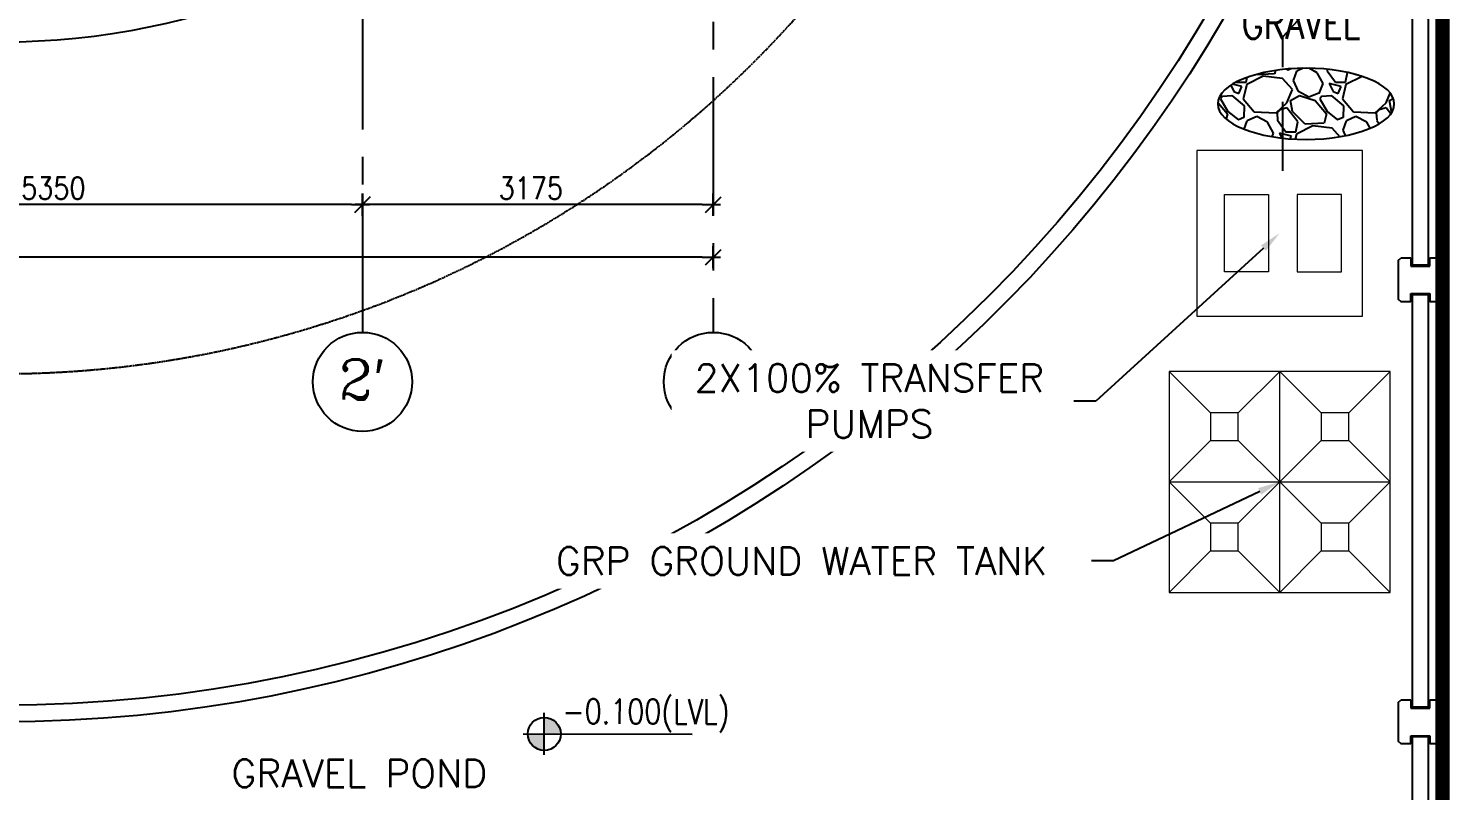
# Model space of a CAD drawing. Header units: metres. Extents: x 841183 to 1048542, y 259326 to 317714.
# Drawn here: x 883996 to 896860, y 272362 to 279259 of the extents above; entities that cross this region are included whole.
import ezdxf
from ezdxf import colors
from ezdxf.entities.mleader import LeaderData, LeaderLine
from ezdxf.enums import TextEntityAlignment as Align
from ezdxf.math import Vec2, Vec3

# ---------------------------------------------------------------- set-up
doc = ezdxf.new("R2010")
doc.units = ezdxf.units.M
doc.header["$PDMODE"] = 34
for name, pattern in [('CENTER', [2, 1.25, -0.25, 0.25, -0.25]), ('DASHED2', [0.375, 0.25, -0.125]), ('HIDDEN2', [0.1875, 0.125, -0.0625]), ('VILLA AXIS$0$CENTER', [2, 1.25, -0.25, 0.25, -0.25])]:
    doc.linetypes.add(name, pattern=pattern)
for name, color, linetype, transparency in [('A-AXIS DIMENSION', 252, 'Continuous', 0.6), ('A-AXIS MARKER', 253, 'Continuous', 0.6), ('A-AXIS TEXT', 252, 'Continuous', 0.6), ('A-REFLECT DOWN', 252, 'Continuous', 0.6)]:
    doc.layers.add(name, color=color, linetype=linetype, transparency=transparency)
for name, color, linetype in [('A-AXIS LINE', 253, 'Continuous'), ('A-LEVEL', 252, 'Continuous'), ('A-TEXT', 252, 'Continuous'), ('A-WALL-1', 252, 'Continuous'), ('DOMESTIC WATER', 160, 'Continuous'), ('F-PLOT LIMITS - Zoom', 1, 'Continuous'), ('G-LVL', 252, 'Continuous'), ('PRE CAST WALL', 252, 'Continuous')]:
    doc.layers.add(name, color=color, linetype=linetype)
doc.layers.add('POTABLE WATER TANK', color=252, linetype='Continuous', lineweight=15)
doc.styles.add('romans', font='romans.shx', dxfattribs={"width": 0.85})
doc.styles.get("Standard").update_dxf_attribs({"font": 'ARIALN.TTF'})
doc.styles.add('VILLA AXIS$0$U SHAPE AXIS$0$AXES$0$COMP', font='complex')
doc.dimstyles.new('DIM-100', dxfattribs={"dimtxt": 200, "dimasz": 100, "dimexe": 50, "dimexo": 75, "dimgap": 50, "dimtad": 1, "dimdec": 0, "dimrnd": 5, "dimzin": 9, "dimdsep": 46, "dimtxsty": 'romans', "dimblk1": 'D-oblique', "dimblk2": 'D-oblique', "dimsah": 1, "dimcen": 100, "dimdle": 100, "dimclrd": 256, "dimclre": 256, "dimclrt": 131, "dimadec": 0, "dimazin": 0, "dimtfac": 1, "dimtdec": 0, "dimtofl": 0, "dimtmove": 2, "dimatfit": 3, "dimldrblk": 'OBLIQUE', "dimfxl": 100, "dimfxlon": 1, "dimtfillclr": 256, "dimtolj": 1, "dimtzin": 0, "dimarcsym": 0})

# ---------------------------------------------------------------- blocks, each defined once
blk = doc.blocks.new('VILLA AXIS$0$U SHAPE AXIS$0$AXES$0$AXIS-MARK')
at = {"layer": 'A-AXIS MARKER'}
blk.add_circle((0, 0.5), 0.5, dxfattribs=at)
at = {"layer": 'A-AXIS TEXT', "color": 8, "style": 'VILLA AXIS$0$U SHAPE AXIS$0$AXES$0$COMP'}
blk.add_attdef('1', text='', height=0.4000000000000001, dxfattribs=at).set_placement((0, 0.5), align=Align.MIDDLE)
blk = doc.blocks.new('D-oblique')
for p, q in [((-1.000000000000004, 0), (0.6469059071593755, 0)), ((-0.7071067811865538, -0.7071067811865499), (0.7071067811865416, 0.7071067811865448)), ((-3.552713678800501e-15, -1.000000000000004), (-3.552713678800501e-15, 0.9999999999999964))]:
    blk.add_line(p, q)
blk = doc.blocks.new('*D313')
at = {"layer": 'A-AXIS DIMENSION', "lineweight": -2, "transparency": 16777216}
for p, q in [((852469.7679227813, 277088.7841023321), (852469.7679227813, 277238.7610687207)), ((890195.3504845024, 277089.5910564699), (890195.3504845024, 277238.7610687207)), ((890095.3504845024, 277188.7610687207), (852569.7679227813, 277188.7610687207))]:
    blk.add_line(p, q, dxfattribs=at)
at = {"layer": 'Defpoints', "color": 0, "transparency": 16777216}
for p in [(852469.7679227813, 277188.7610687207), (890195.3504845024, 276741.6386432496, 52.51419350434759), (852469.7679227813, 276641.227962566, 10.47278962576326)]:
    blk.add_point(p, dxfattribs=at)
at = {"layer": 'A-AXIS DIMENSION', "lineweight": -2, "transparency": 16777216, "xscale": 100, "yscale": 100, "zscale": 100, "rotation": 180}
blk.add_blockref('D-oblique', (852469.7679227813, 277188.7610687207), dxfattribs=at)
at = {"layer": 'A-AXIS DIMENSION', "lineweight": -2, "transparency": 16777216, "xscale": 100, "yscale": 100, "zscale": 100}
blk.add_blockref('D-oblique', (890195.3504845024, 277188.7610687207), dxfattribs=at)
at = {"layer": 'A-AXIS DIMENSION', "transparency": 16777216, "insert": (871332.5592036418, 277338.7610687207), "char_height": 200, "attachment_point": 5, "style": 'romans'}
blk.add_mtext('\\A1;37725', dxfattribs=at)
blk = doc.blocks.new('_OBLIQUE')
at = {"color": 0, "linetype": 'ByBlock'}
blk.add_line((-0.5, -0.5), (0.5, 0.5), dxfattribs=at)
blk = doc.blocks.new('*D318')
at = {"layer": 'A-AXIS DIMENSION', "lineweight": -2, "transparency": 16777216}
for p, q in [((881669.7679227825, 277564.3204789757), (881669.7679227825, 277713.9894442785)), ((886919.9202075473, 277663.9894442785), (881769.7679227825, 277663.9894442785)), ((887019.9202075473, 277564.9046232507), (887019.9202075473, 277713.9894442785))]:
    blk.add_line(p, q, dxfattribs=at)
at = {"layer": 'Defpoints', "color": 0, "transparency": 16777216}
for p in [(881669.7679227825, 277663.9894442785), (887019.9202075473, 277233.1464601628, -53.36052061492916), (881669.7679227825, 276912.1372656755, -53.36053799491441)]:
    blk.add_point(p, dxfattribs=at)
at = {"layer": 'A-AXIS DIMENSION', "lineweight": -2, "transparency": 16777216, "xscale": 100, "yscale": 100, "zscale": 100, "rotation": 180}
blk.add_blockref('D-oblique', (881669.7679227825, 277663.9894442785), dxfattribs=at)
at = {"layer": 'A-AXIS DIMENSION', "lineweight": -2, "transparency": 16777216, "xscale": 100, "yscale": 100, "zscale": 100}
blk.add_blockref('D-oblique', (887019.9202075473, 277663.9894442785), dxfattribs=at)
at = {"layer": 'A-AXIS DIMENSION', "transparency": 16777216, "insert": (884221.8464858946, 277813.9894442785), "char_height": 200, "attachment_point": 5, "style": 'romans'}
blk.add_mtext('\\A1;5350', dxfattribs=at)
blk = doc.blocks.new('*D319')
at = {"layer": 'A-AXIS DIMENSION', "lineweight": -2, "transparency": 16777216}
for p, q in [((887019.9202075473, 277564.3204789757), (887019.9202075473, 277713.9894442785)), ((890095.3504845023, 277663.9894442785), (887119.9202075473, 277663.9894442785)), ((890195.3504845023, 277565.4060193551), (890195.3504845023, 277713.9894442785))]:
    blk.add_line(p, q, dxfattribs=at)
at = {"layer": 'Defpoints', "color": 0, "transparency": 16777216}
for p in [(887019.9202075473, 277663.9894442785), (890195.3504845023, 277249.0633856507, -64.3526106038019), (887019.9202075473, 276912.1372656755, -53.36053799491441)]:
    blk.add_point(p, dxfattribs=at)
at = {"layer": 'A-AXIS DIMENSION', "lineweight": -2, "transparency": 16777216, "xscale": 100, "yscale": 100, "zscale": 100, "rotation": 180}
blk.add_blockref('D-oblique', (887019.9202075473, 277663.9894442785), dxfattribs=at)
at = {"layer": 'A-AXIS DIMENSION', "lineweight": -2, "transparency": 16777216, "xscale": 100, "yscale": 100, "zscale": 100}
blk.add_blockref('D-oblique', (890195.3504845023, 277663.9894442785), dxfattribs=at)
at = {"layer": 'A-AXIS DIMENSION', "transparency": 16777216, "insert": (888544.0028117625, 277813.9894442785), "char_height": 200, "attachment_point": 5, "style": 'romans'}
blk.add_mtext('\\A1;3175', dxfattribs=at)
blk = doc.blocks.new('COLUMN-C1')
at = {"layer": 'A-WALL-1', "color": 252}
for p, q in [((923038.8603062525, 204444.290041521, -68.05338571924075), (923038.8596020738, 204094.2900415217, -68.05338571924075)), ((923038.8601050588, 204444.2892367453, -68.05338571924075), (923063.8600547601, 204469.2892870437, -68.05338571924075)), ((923063.8600547601, 204469.2892870437, -68.05338571924075), (923153.86005476, 204469.2894681183, -68.05338571924075)), ((923153.86005476, 204469.2894681183, -68.05338571924075), (923153.8602056555, 204394.2894681184, -68.05338571924075)), ((923323.8600547597, 204469.289810148, -68.05338571924075), (923413.8600547594, 204469.2899912225, -68.05338571924075)), ((923323.8602056551, 204394.2898101481, -68.05338571924075), (923323.8600547597, 204469.289810148, -68.05338571924075)), ((923413.8600547594, 204469.2899912225, -68.05338571924075), (923438.860105058, 204444.290041521, -68.05338571924075)), ((923438.860105058, 204444.290041521, -68.05338571924075), (923438.8608092366, 204094.2900415217, -68.05338571924075)), ((923153.8602056555, 204394.2894681184, -68.05338571924075), (923323.8602056551, 204394.2898101481, -68.05338571924075)), ((923038.8596020738, 204094.2900415217, -68.05338571924075), (923063.8595517752, 204069.2899912233, -68.05338571924075)), ((923063.860859536, 204069.2892870445, -68.05338571924075), (923038.8608092375, 204094.289236746, -68.05338571924075)), ((923153.860054761, 204069.2894681174, -68.05338571924075), (923063.860859536, 204069.2892870445, -68.05338571924075)), ((923153.86005476, 204069.289005373, -68.05338571924075), (923153.8602056555, 204144.2890053728, -68.05338571924075)), ((923153.8602056555, 204144.2890053728, -68.05338571924075), (923323.8602056551, 204144.2886633431, -68.05338571924075)), ((923323.8602056551, 204144.2886633431, -68.05338571924075), (923323.8600547597, 204069.2886633433, -68.05338571924075)), ((923413.8608595353, 204069.2899912233, -68.05338571924075), (923323.860054762, 204069.2898101471, -68.05338571924075)), ((923438.8608092366, 204094.2900415217, -68.05338571924075), (923413.8608595353, 204069.2899912233, -68.05338571924075))]:
    blk.add_line(p, q, dxfattribs=at)
blk = doc.blocks.new('A$C56b1935b')
at = {"layer": 'PRE CAST WALL', "color": 252}
for points, elevation in [([(44500.61491744232, -31134.99945574359), (44500.61491744232, -34865.00024040046), (44650.61510616902, -34865.00024040046), (44650.61510616902, -31134.99945574359)], 26.44230366798286), ([(44500.61491744232, -35134.99945574359), (44500.61491744232, -38865.00024040046), (44650.61510616902, -38865.00024040046), (44650.61510616902, -35134.99945574359)], 26.44230367746515), ([(44500.61491744232, -39134.99945574359), (44500.61491744232, -42865.00024040046), (44650.61510616902, -42865.00024040046), (44650.61510616902, -39134.99945574359)], 26.44230368694745)]:
    blk.add_lwpolyline(points, close=True, dxfattribs=dict(at, elevation=elevation))
for p in [(-878663.2471640846, -239269.2900505486, 136.1067216317256), (-878663.2471640846, -243269.2900505486, 136.1067216412079)]:
    blk.add_blockref('COLUMN-C1', p, dxfattribs=at)
blk = doc.blocks.new('LVL')
at = {"layer": 'A-LEVEL'}
h = blk.add_hatch(color=252, dxfattribs=at)
h.paths.add_polyline_path([(0, 149.5744197085732), (1.164153e-10, 2.91038e-11), (149.5744197085732, 2.91038e-11, 0.4142135623730381)])
h.paths.add_polyline_path([(-2.328306e-10, 0), (-149.5744197085732, 0, 0.4142135623730951), (0, -149.5744197085732)])
for p, q in [((0, -189.5744197087479), (0, 189.5744197087479)), ((-189.5744197088061, 0), (1339.193351218942, 0))]:
    blk.add_line(p, q, dxfattribs=at)
blk.add_circle((0, 0), 149.5744197085732, dxfattribs=at)
at = {"layer": 'A-LEVEL', "color": 3, "style": 'romans', "width": 0.8}
for tag, p in [('FINISH', (199.561434721807, 92.31171137068304)), ('CONCRETE', (207.6457344195806, -298.7924415624001))]:
    blk.add_attdef(tag, p, '', height=225, dxfattribs=at)
blk = doc.blocks.new('A$C5e30045e')
at = {"layer": 'A-AXIS LINE', "linetype": 'VILLA AXIS$0$CENTER', "ltscale": 1000, "extrusion": (1, 0, 0), "elevation": 890195.3504845024}
blk.add_lwpolyline([(316817.00678912, -50.66750250462985), (276508.5694189427, -96.19511926671103)], dxfattribs=at)
at = {"layer": 'A-AXIS LINE', "linetype": 'VILLA AXIS$0$CENTER', "ltscale": 1000, "elevation": -97.91529135110792}
blk.add_lwpolyline([(887019.9202075471, 289595.4496576878), (887019.9202075471, 276508.5694189427)], dxfattribs=at)
at = {"layer": 'A-AXIS TEXT'}
ref = blk.add_blockref('VILLA AXIS$0$U SHAPE AXIS$0$AXES$0$AXIS-MARK', (887019.9202075471, 275611.4972934186, -97.91529135110792), dxfattribs=dict(at, xscale=897.0721255241026, yscale=897.0721255241026, zscale=897.0721255241026))
ref.add_attrib('1', "2'", dxfattribs={"height": 360, "style": 'VILLA AXIS$0$U SHAPE AXIS$0$AXES$0$COMP'}).set_placement((887019.9202075471, 276082.0955854895, -97.91529135110792), align=Align.MIDDLE)
ref = blk.add_blockref('VILLA AXIS$0$U SHAPE AXIS$0$AXES$0$AXIS-MARK', (890195.3504845024, 275611.4972934186, -96.19511926671103), dxfattribs=dict(at, xscale=897.0721255241026, yscale=897.0721255241026, zscale=897.0721255241026))
ref.add_attrib('1', '1', dxfattribs={"height": 360, "style": 'VILLA AXIS$0$U SHAPE AXIS$0$AXES$0$COMP'}).set_placement((890195.3504845024, 276082.0955854895, -96.19511926671103), align=Align.MIDDLE)
at = {"layer": 'A-AXIS DIMENSION'}
for base, p1, p2, picture, middle in [((881669.7679227825, 277663.9894442785, -44.55477073617877), (887019.9202075473, 277233.1464601628, -97.91529135110792), (881669.7679227825, 276912.1372656755, -97.91530873109318), '*D318', (884221.8464858946, 277813.9894442785, -44.55477073617877)), ((887019.9202075473, 277663.9894442785, -44.55477073617877), (890195.3504845023, 277249.0633856507, -108.9073813399807), (887019.9202075473, 276912.1372656755, -97.91530873109318), '*D319', (888544.0028117625, 277813.9894442785, -44.55477073617877))]:
    dim = blk.add_linear_dim(base=base, p1=p1, p2=p2, dimstyle='DIM-100', override={"dimclrt": 256}, dxfattribs=at)
    dim.commit()
    dim.dimension.update_dxf_attribs({"geometry": picture, "text_midpoint": middle, "dimtype": 160})
dim = blk.add_linear_dim(base=(852469.7679227813, 277188.7610687207, -108.3880983568564), p1=(890195.3504845024, 276741.6386432496, -55.87390485250884), p2=(852469.7679227813, 276641.227962566, -97.91530873109318), dimstyle='DIM-100', override={"dimclrt": 256, "dimfxl": 100, "dimfxlon": 1}, dxfattribs=at)
dim.commit()
dim.dimension.update_dxf_attribs({"geometry": '*D313', "text_midpoint": (871332.5592036418, 277338.7610687207, -108.3880983568564)})
blk = doc.blocks.new('A$C10b3fa2f')
at = {"layer": 'A-REFLECT DOWN', "color": 252, "linetype": 'CENTER', "ltscale": 10, "elevation": 74.00711742027713}
blk.add_lwpolyline([(-43025.00937396707, -35550.30286300118), (-6450.020830950351, -35550.31475546828, 0.1989122749464191), (373.5544084103312, -32723.90136845916, 0.1989119369278416), (3199.980144486995, -25900.33514610113), (3200.032806397649, 275.0043858279823)], format="xyb", dxfattribs=at)
at = {"layer": 'A-REFLECT DOWN', "color": 252, "elevation": 74.00707385515516}
for points in [[(6200.02090903616, 99.68292051687604), (6199.968599860207, -25900.34020614886, -0.4142129730908615), (-6450.019855466904, -38550.30321084551), (-43075.00839850854, -38550.30250666686)], [(6310.860227284487, -26899.98891668563, -0.3914963951748017), (-6450.019855465041, -38700.29166622291), (-36104.56033656956, -38700.29101422516)]]:
    blk.add_lwpolyline(points, format="xyb", dxfattribs=at)
at = {"layer": 'F-PLOT LIMITS - Zoom', "color": 252, "linetype": 'HIDDEN2', "ltscale": 2500, "elevation": 74.00711033716809}
blk.add_lwpolyline([(-43400.00834820943, 300.0123783144518, 100, 75, 0), (6600.033053643187, 300.0123783144518, 128.5345307527168, 128.5345307527168, 0), (6600.133650614764, -49699.98718789837, 128.5345307527168, 128.5345307527168, 0), (-43400.00834820943, -49699.98718789837, 128.5345307527168, 128.5345307527168, 0)], format="xyseb", close=True, dxfattribs=at)
at = {"layer": 'A-AXIS DIMENSION', "color": 252}
blk.add_blockref('A$C56b1935b', (-38175.58256174379, 300.0116741355159, 5.953774500541527), dxfattribs=at)
at = {"layer": 'A-REFLECT DOWN'}
h = blk.add_hatch(dxfattribs=at)
h.set_pattern_fill('GRAVEL', color=256, scale=25, angle=135)
h.set_pattern_definition([(3.012787499999963, (15632.88771723968, -106610.09783517), (7633.217702940175, 449.0128055206476), [85.43035999999998, -8457.62090989125]), (319.969741, (15718.20015038981, -106605.6077071094), (-5837.166502142331, 4939.140838876976), [146.6011799999999, -14513.51222338099]), (267.5104471, (15830.45335190312, -106699.9003963807), (449.0128024328012, 9429.268927294694), [103.37038, -10233.680698525]), (42.27368899999997, (16117.82154777739, -106762.7621892282), (-9429.268928015843, -8531.243314028115), [133.50113, -13216.6093564345]), (67.83365418, (16216.60436510912, -106672.9596280175), (-3143.089642107634, -7633.217703018181), [130.908425, -12959.951936336]), (132.2736889999999, (16265.99577377504, -106551.726170383), (8531.243314028115, -9429.268928015843), [133.5011299999997, -13216.60935643448]), (172.69424047, (16176.19321256434, -106452.9433530513), (10327.29453930665, -1347.038417565607), [176.5484149999999, -17478.27882856175]), (207.25532837, (16001.0782182035, -106430.4927127486), (-13021.37137612624, -6735.192089688093), [166.67988, -16501.31415047625]), (256.42956562, (15852.90399220586, -106506.8248897777), (-2245.064029444023, -9429.26892731868), [133.953249999997, -13261.38642467781]), (310.2363583, (15821.4730957821, -106637.0386035332), (-4490.128059687863, 5388.153673346616), [152.92832, -7493.4842375]), (357.3974377999999, (15920.25591311383, -106753.7819331071), (10327.2945392452, -449.012805692952), [197.7694799999974, -19579.19312804391]), (273.81407483, (15677.78899784503, -106313.7493831747), (449.0128056458678, -5837.166478725479), [67.50113499999999, -6682.641456085999]), (306.4692343999999, (15682.27912590548, -106381.1013040828), (-4939.140867764006, 6735.192089940432), [128.420495, -12713.65974926]), (360, (15758.61130293459, -106484.374249475), (449.0128060534999, 449.0128060534998), [89.802335, -808.223277107]), (338.19859051, (15736.16066263197, -106569.6866826252), (-3143.089642277935, 1347.038418379003), [48.36032999999985, -4787.655592223481]), (66.80140949000003, (15781.06194323732, -106587.6471948673), (-898.0256119816472, -1796.051224276475), [68.391405, -3351.1882475]), (165.96375653, (15808.00271160051, -106524.7854020198), (-2245.064030250938, 449.0128061357045), [111.079915, -3591.5745382275]), (296.5650511799998, (15700.23963814764, -106497.8446336566), (-449.0128061239611, 1347.038418136744), [80.32178499999873, -1927.72452920698]), (151.389540334, (16041.48937074828, -106848.0746223783), (-5837.16647869502, 3143.089642374187), [112.522, -11139.70666813475]), (205.34617594, (15942.70655341656, -106794.1930856519), (6735.192090907884, 3143.089642151657), [94.39973499999992, -9345.55391954999]), (68.19859050999993, (15610.43707693694, -106587.6471948673), (-1347.038418379934, -3143.089642280255), [96.72002499999974, -4739.295897223482]), (118.61045967, (15646.35810142127, -106497.8446336566), (3143.089642782456, -5837.166478474887), [112.522, -11139.706668135]), (114.44395478, (16319.87731050141, -106569.6866826252), (1347.038418160311, -3143.089642374217), [108.5087999999998, -5316.933578276487]), (69.77514060000003, (16274.97602989606, -106470.9038652934), (-2694.076832433486, -7184.204898312702), [90.91802999999999, -9000.898345180003]), (201.80140949, (16054.95975492988, -106134.1442607533), (-3143.089642289634, -1347.038418357833), [96.72002499999978, -4739.295897223485]), (152.35402464, (15965.15719371918, -106170.0652852376), (7633.217703169609, -4041.11525398801), [106.4456849999988, -10538.09399504984]), (204.44395478, (16274.97602989606, -106354.1605357195), (3143.089642383591, 1347.038418138482), [54.25439999999934, -5371.187978276418]), (236.3099324740001, (16081.90052329306, -106161.0850291165), (-1347.038418160368, -2245.064030267424), [32.37865, -3205.498741131501]), (300.963756532, (16063.94001105102, -106188.0257974798), (-898.0256121068526, 1796.05122421372), [130.9084249999999, -2487.26364726725]), (321.0090059600001, (16131.29193195899, -106300.2789989931), (-4939.140866799233, 4041.115254222321), [121.3167499999999, -12010.34121583424]), (78.69006752999998, (15848.41386414529, -106484.374249475), (-449.0128059598958, -1347.038418191604), [91.58097, -2197.94408992]), (128.15722659, (15866.37437638745, -106394.5716882643), (-6735.192091248451, 8531.243314663043), [159.8891899999971, -15829.00226625756]), (195.9453959, (15767.59155905561, -106268.8481025694), (4939.140866609237, 1347.038418082691), [65.37706, -6472.348079527499]), (225, (15704.72976620821, -106286.8086148115), (-1.118e-13, -898.0256121069153), [38.1, -596.9]), (255.25643716, (16126.80180389842, -106322.7296392958), (1347.038418505553, 4939.140866493805), [88.21673999999848, -8733.485193299803]), (183.0127874999999, (16104.3511635958, -106408.0420724459), (-7633.21770294158, -449.012805493934), [170.86072, -8372.190549891247]), (135, (15933.72629729542, -106417.022328567), (-898.0256121069153, 1.118e-13), [165.1, -469.8999999999999]), (100.3048464999999, (15816.98296772153, -106300.2789989931), (-1347.038422291105, 7633.217702179774), [100.4023899999987, -9939.82918103484]), (29.05460409999994, (15799.02245547937, -106201.4961816614), (2245.064030243831, 1347.038418199651), [92.45726999999852, -4530.412509692906]), (342.64597536, (15879.84476056905, -106156.594901056), (13021.37137526815, -4041.115255390211), [150.536275, -14903.1161057345]), (310.4260787399999, (16023.52885850612, -106201.4961816614), (5388.153672641377, -6286.179284748108), [159.2573649999998, -15766.46161405999])])
edge = h.paths.add_edge_path()
edge.add_ellipse((5365.192026518751, -33107.58715525534), major_axis=(-798.9493082698045, -4.89e-14), ratio=0.4027242767071705, start_angle=1.1368683772161603e-13, end_angle=360, ccw=False)
at = {"layer": 'A-REFLECT DOWN', "color": 252, "elevation": 73.8510620609529}
blk.add_lwpolyline([(199.9995379508473, -22130.84703135223), (199.9801445188932, -25900.33980896982, -0.4142129730908635), (-6450.019855467603, -32550.32642960368), (-43050.00834818743, -32550.32642960374)], format="xyb", dxfattribs=at)
at = {"layer": 'A-REFLECT DOWN', "extrusion": (0, 0, -1)}
blk.add_ellipse((5365.192026518751, -33107.58715525534, 74.00711033716809), major_axis=(-798.9493082698045, -4.89e-14), ratio=0.4027242767071704, dxfattribs=at)
at = {"layer": 'POTABLE WATER TANK', "ltscale": 20, "elevation": 186.2857728800231}
for points in [[(5876.600496846877, -35028.45227904673), (5876.600496846877, -33528.45227904673), (4376.600496846877, -33528.45227904673), (4376.600496846877, -35028.45227904673)], [(4626.600496846877, -34628.45227904673), (4626.600496846877, -33928.45227904673), (5026.600496846877, -33928.45227904673), (5026.600496846877, -34628.45227904673)], [(5684.723089639258, -34628.45227904673), (5684.723089639258, -33928.45227904673), (5284.723089639258, -33928.45227904673), (5284.723089639258, -34628.45227904673)], [(6126.600496846877, -37528.4522790167), (6126.600496846877, -35528.4522790167), (4126.600496846877, -35528.4522790167), (4126.600496846877, -37528.4522790167)], [(4751.600493287828, -36153.4522650741), (4751.600493287828, -35903.4522650741), (4501.600493287828, -35903.4522650741), (4501.600493287828, -36153.4522650741)], [(5751.60049328969, -36153.45226510413), (5751.60049328969, -35903.45226510413), (5501.60049328969, -35903.45226510413), (5501.60049328969, -36153.45226510413)], [(4751.600493287828, -37153.4522650741), (4751.600493287828, -36903.4522650741), (4501.600493287828, -36903.4522650741), (4501.600493287828, -37153.4522650741)], [(5751.600493287828, -37153.4522650741), (5751.600493287828, -36903.4522650741), (5501.600493287828, -36903.4522650741), (5501.600493287828, -37153.4522650741)]]:
    blk.add_lwpolyline(points, close=True, dxfattribs=at)
for points in [[(4501.600493287828, -35903.4522650741), (4126.600496846877, -35528.4522790167)], [(4751.600493287828, -35903.4522650741), (5126.600496846877, -35528.4522790167)], [(5126.600496846877, -37528.4522790167), (5126.600496846877, -35528.4522790167)], [(5501.60049328969, -35903.45226510413), (5126.600496848856, -35528.45227904673)], [(5751.60049328969, -35903.45226510413), (6126.600496848856, -35528.45227904673)], [(4501.600493287828, -36153.4522650741), (4126.600496846877, -36528.4522790167)], [(4751.600493287828, -36153.4522650741), (5126.600496846877, -36528.4522790167)], [(5501.60049328969, -36153.45226510413), (5126.600496848856, -36528.45227904673)], [(5751.60049328969, -36153.45226510413), (6126.600496848856, -36528.45227904673)], [(4126.600496846877, -36528.4522790167), (6126.600496846877, -36528.4522790167)], [(4501.600493287828, -36903.4522650741), (4126.600496846877, -36528.4522790167)], [(4751.600493287828, -36903.4522650741), (5126.600496846877, -36528.4522790167)], [(5501.600493287828, -36903.4522650741), (5126.600496846877, -36528.4522790167)], [(5751.600493287828, -36903.4522650741), (6126.600496846877, -36528.4522790167)], [(4501.600493287828, -37153.4522650741), (4126.600496846877, -37528.4522790167)], [(4751.600493287828, -37153.4522650741), (5126.600496846877, -37528.4522790167)], [(5501.600493287828, -37153.4522650741), (5126.600496846877, -37528.4522790167)], [(5751.600493287828, -37153.4522650741), (6126.600496846877, -37528.4522790167)]]:
    blk.add_lwpolyline(points, dxfattribs=at)
at = {"layer": 'G-LVL'}
ref = blk.add_blockref('LVL', (-1530.188124605571, -38808.98126403248, 74.00711033716809), dxfattribs=dict(at, rotation=359.8667183027063))
ref.add_attrib('FINISH', '-0.100(LVL)', (-1364.698115621344, -38717.05426720349, 74.0071104301712), dxfattribs={"layer": '0', "height": 225, "rotation": 359.8667183030777, "style": 'romans', "width": 0.8})
at = {"layer": 'A-TEXT', "style": 'romans', "width": 0.8}
blk.add_text('GRAVEL', height=275, dxfattribs=at).set_placement((4782.947681229212, -32518.80000049496, 51.48140471015754))
at = {"layer": 'A-TEXT', "style": 'romans'}
blk.add_text('GRAVEL POND', height=250, rotation=0.0001152761175315931, dxfattribs=at).set_placement((-4361.585023167543, -39291.12163295149, 74.00711033716809))
at = {"color": 252}
ml = blk.add_multileader_mtext('Standard', dxfattribs=at)
ml.set_content('{\\Fromans|c0;2X100% TRANSFER \\PPUMPS}', color=252)
ml.set_leader_properties()
ml.build(insert=Vec2(0, 0))
ml.multileader.update_dxf_attribs({"text_left_attachment_type": 2, "text_right_attachment_type": 2, "dogleg_length": 200, "arrow_head_size": 200})
ctx = ml.context
ctx.base_point, ctx.char_height, ctx.arrow_head_size, ctx.landing_gap_size, ctx.plane_origin = Vec3(-437.2627476179787, -35796.58519774352, 126.7178688865959), 250, 200, 100, Vec3(11717.68288681765, -32416.69859924083, 126.7178688865959)
ctx.left_attachment, ctx.right_attachment, ctx.text_align_type = 2, 2, 1
notes = []
notes.append((ctx, [(0, (1, 1, 0), (3462.737252382023, -35796.58519774352, 126.7178688865959), (-1, 0), 200, [(0, [(5126.599597424662, -34278.45137965653, 126.7178688865959)], 0, [])])]))
ctx.mtext.insert, ctx.mtext.alignment, ctx.mtext.flow_direction = Vec3(1412.737252382023, -35463.25186441018, 126.7178688865959), 2, 5
ctx.mtext.has_bg_fill, ctx.mtext.bg_color, ctx.mtext.bg_scale_factor, ctx.mtext.bg_transparency, ctx.mtext.use_window_bg_color = 1, -1027028792, 1.5, 0, 1
for ctx, leaders in notes:
    for number, flags, end, landing, length, lines in leaders:
        leader = LeaderData()
        leader.index, (leader.has_last_leader_line, leader.has_dogleg_vector, leader.attachment_direction) = number, flags
        leader.last_leader_point, leader.dogleg_vector, leader.dogleg_length = Vec3(end), Vec3(landing), length
        for number, points, colour, breaks in lines:
            line = LeaderLine()
            line.index, line.vertices, line.color, line.breaks = number, Vec3.list(points), colors.encode_raw_color(colour), breaks
            leader.lines.append(line)
        ctx.leaders.append(leader)
ml = blk.add_multileader_mtext('Standard', dxfattribs=at)
ml.set_content('{\\Fromans|c0;GRP GROUND WATER TANK}', color=252)
ml.set_leader_properties()
ml.build(insert=Vec2(0, 0))
ml.multileader.update_dxf_attribs({"text_left_attachment_type": 2, "text_right_attachment_type": 2, "dogleg_length": 200, "arrow_head_size": 200})
ctx = ml.context
ctx.base_point, ctx.char_height, ctx.arrow_head_size, ctx.landing_gap_size, ctx.plane_origin = Vec3(-1825.501626604075, -37243.37526222793, 186.2857728800231), 250, 200, 100, Vec3(11703.54085724631, -34478.63981398768, 186.2857728800231)
ctx.left_attachment, ctx.right_attachment, ctx.text_align_type = 2, 2, 1
notes = []
notes.append((ctx, [(0, (1, 1, 0), (3622.117421014977, -37243.37526222793, 186.2857728800231), (-1, 0), 200, [(0, [(5126.599597456676, -36528.45137962649, 186.2857728800231)], 0, [])])]))
ctx.mtext.insert, ctx.mtext.alignment, ctx.mtext.flow_direction = Vec3(798.3078972053918, -37118.37526222793, 186.2857728800231), 2, 5
ctx.mtext.has_bg_fill, ctx.mtext.bg_color, ctx.mtext.bg_scale_factor, ctx.mtext.bg_transparency, ctx.mtext.use_window_bg_color = 1, -1027028792, 1.5, 0, 1
for ctx, leaders in notes:
    for number, flags, end, landing, length, lines in leaders:
        leader = LeaderData()
        leader.index, (leader.has_last_leader_line, leader.has_dogleg_vector, leader.attachment_direction) = number, flags
        leader.last_leader_point, leader.dogleg_vector, leader.dogleg_length = Vec3(end), Vec3(landing), length
        for number, points, colour, breaks in lines:
            line = LeaderLine()
            line.index, line.vertices, line.color, line.breaks = number, Vec3.list(points), colors.encode_raw_color(colour), breaks
            leader.lines.append(line)
        ctx.leaders.append(leader)

msp = doc.modelspace()

# ---------------------------------------------------------------- block references
at = {"color": 2}
msp.add_blockref('A$C5e30045e', (0, 0), dxfattribs=at)

# ---------------------------------------------------------------- next in the draw order: block references
msp.add_blockref('A$C10b3fa2f', (890195.3504845024, 311683.8856027563, -56.46526568805184), dxfattribs=at)

# ---------------------------------------------------------------- next in the draw order: linework, layer by layer
at = {"layer": 'DOMESTIC WATER', "linetype": 'DASHED2', "ltscale": 2500, "elevation": 159.5264532908148}
msp.add_lwpolyline([(895350.3932689596, 277969.4974317438), (895350.3932689596, 279181.7473248555), (896274.8397605368, 280191.9760639071), (896274.4397026389, 291647.220525118), (886960.4076206597, 291621.1422243901)], dxfattribs=at)

doc.saveas('drawing.dxf')
